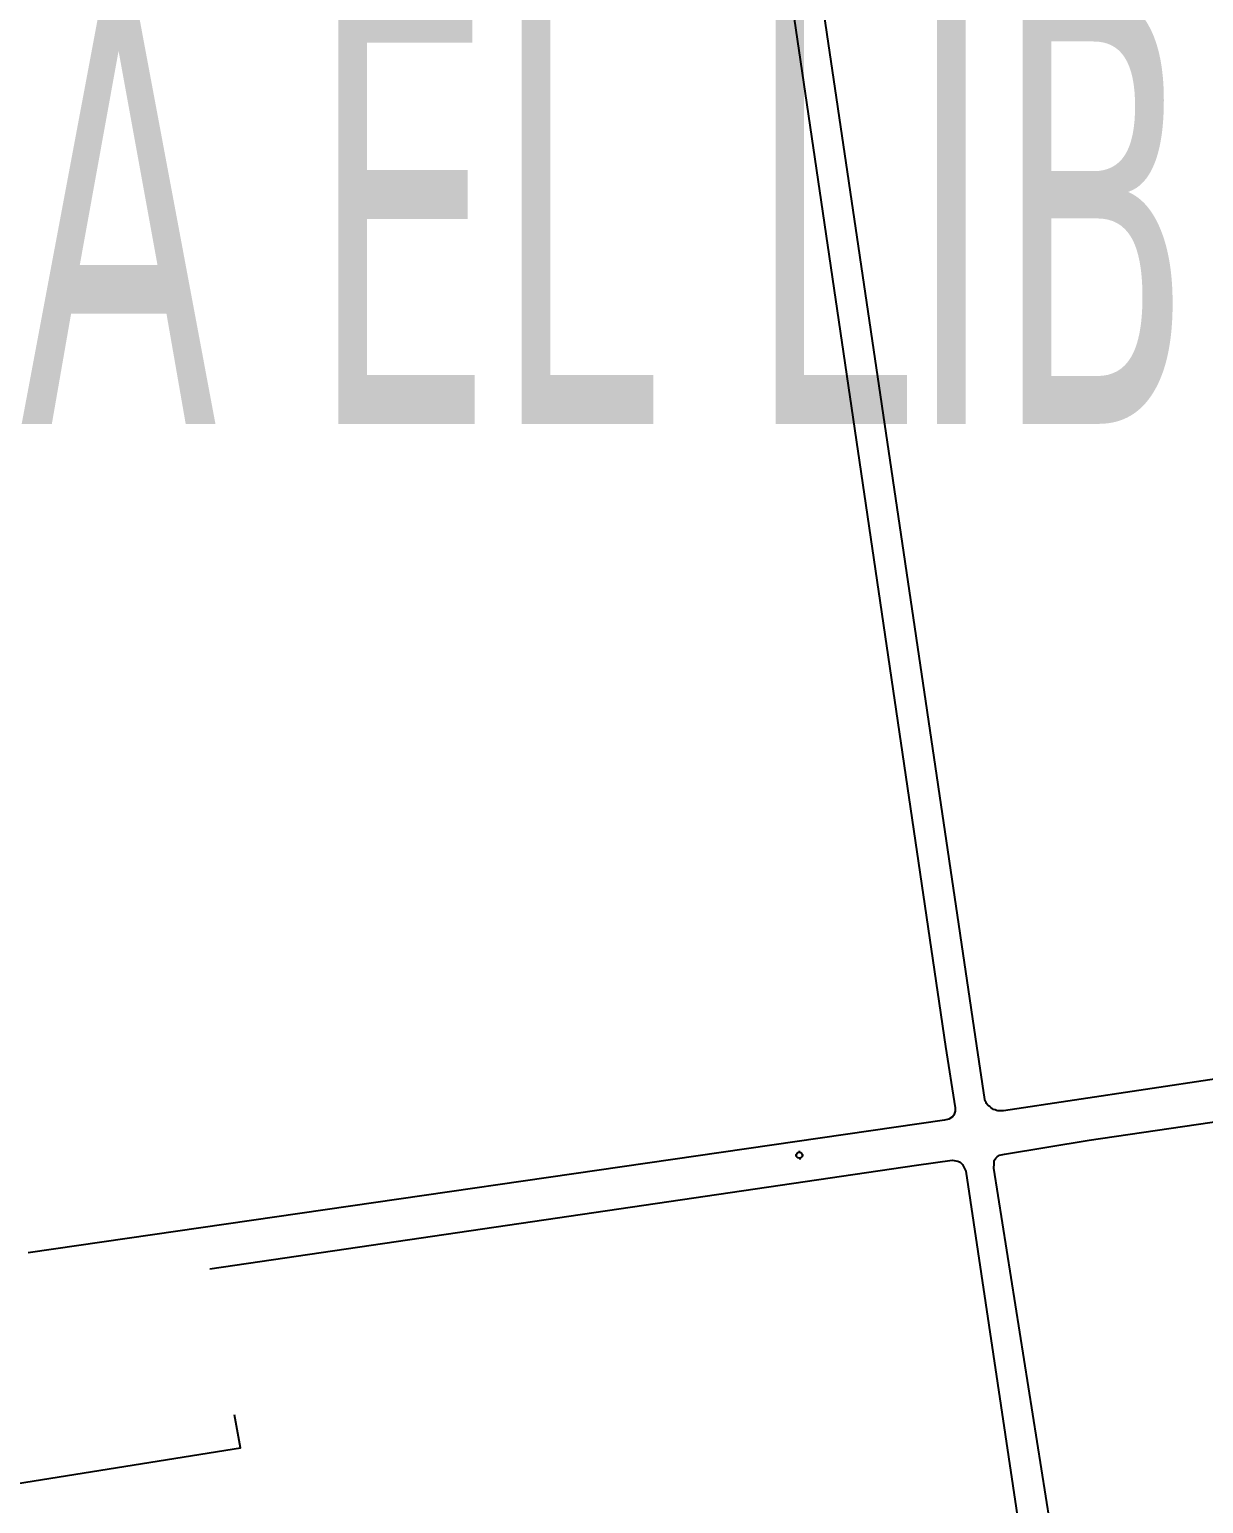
# Model space of a CAD drawing. Header units: metres. Extents: x 2 to 659295185, y -28 to 1124222152.
# Drawn here: x 657864.3 to 658139.1, y 1124678.3 to 1125023.4 of the extents above; entities that cross this region are included whole.
import ezdxf

# ---------------------------------------------------------------- set-up
doc = ezdxf.new("R2010")
doc.units = ezdxf.units.M
doc.header["$MEASUREMENT"] = 0
for name, color, linetype in [('CARRET-PAV', 10, 'CONTINUOUS'), ('MANZANA', 30, 'CONTINUOUS'), ('POSTE', 2, 'CONTINUOUS'), ('TEXTOS', 7, 'CONTINUOUS')]:
    doc.layers.add(name, color=color, linetype=linetype)
doc.styles.get("Standard").update_dxf_attribs({"font": 'tahoma.ttf'})

# ---------------------------------------------------------------- blocks, each defined once
blk = doc.blocks.new('POSTES')
at = {"layer": 'POSTE', "elevation": 431.35}
for points in [[(657805.97, 1127519.6), (657806.27, 1127519.61)], [(657806.94, 1127520.61), (657806.94, 1127520.31)], [(657807.07, 1127518.89), (657807.08, 1127518.59)], [(657807.68, 1127519.6), (657807.98, 1127519.61)]]:
    blk.add_lwpolyline(points, dxfattribs=at)
at = {"layer": 'POSTE', "color": 2}
blk.add_circle((657806.98, 1127519.6, 425.07), 0.7, dxfattribs=at)

msp = doc.modelspace()

# ---------------------------------------------------------------- linework, layer by layer
at = {"layer": 'CARRET-PAV', "elevation": 433.65}
msp.add_lwpolyline([(657861.503, 1124683.0255), (657913.729, 1124691.3885), (657912.2941, 1124699.043)], dxfattribs=at)
at = {"layer": 'MANZANA', "lineweight": -2}
for p, q in [((658024.2919, 1125154.928), (658078.7474, 1124785.3232)), ((658086.0862, 1124785.4732), (658034.7971, 1125131.9726)), ((658078.7474, 1124785.3232), (658080.9985, 1124770.9561)), ((658087.9003, 1124772.8657), (658086.0862, 1124785.4732)), ((658112.374, 1124763.3577), (658242.4604, 1124782.6238)), ((658142.1167, 1124777.7547), (658092.2953, 1124770.2363)), ((658088.0075, 1124772.5358), (658087.9003, 1124772.8657)), ((658088.2301, 1124772.2059), (658088.0075, 1124772.5358)), ((658088.3373, 1124771.9859), (658088.2301, 1124772.2059)), ((658088.56, 1124771.656), (658088.3373, 1124771.9859)), ((658080.3554, 1124768.8566), (658079.4813, 1124768.2967)), ((658080.6852, 1124769.1865), (658080.3554, 1124768.8566)), ((658081.0068, 1124770.1863), (658080.6852, 1124769.1865)), ((658080.9985, 1124770.9561), (658081.0068, 1124770.1863)), ((658088.7826, 1124771.436), (658088.56, 1124771.656)), ((658089.1125, 1124771.2161), (658088.7826, 1124771.436)), ((658089.3268, 1124770.9961), (658089.1125, 1124771.2161)), ((658089.6567, 1124770.7762), (658089.3268, 1124770.9961)), ((658089.9865, 1124770.5562), (658089.6567, 1124770.7762)), ((658090.3163, 1124770.4462), (658089.9865, 1124770.5562)), ((658090.6462, 1124770.3363), (658090.3163, 1124770.4462)), ((658090.976, 1124770.2263), (658090.6462, 1124770.3363)), ((658091.3058, 1124770.2263), (658090.976, 1124770.2263)), ((658091.6357, 1124770.2263), (658091.3058, 1124770.2263)), ((658091.9655, 1124770.2363), (658091.6357, 1124770.2263)), ((658092.2953, 1124770.2363), (658091.9655, 1124770.2363)), ((658078.4918, 1124768.0667), (657863.9844, 1124737.033)), ((658079.4813, 1124768.2967), (658078.4918, 1124768.0667)), ((658092.5592, 1124760.0583), (658112.374, 1124763.3577)), ((658071.9693, 1124757.5389), (658080.2894, 1124758.6786)), ((658080.2894, 1124758.6786), (658081.6087, 1124758.4587)), ((658081.6087, 1124758.4587), (658082.153, 1124758.2387)), ((658082.153, 1124758.2387), (658082.7054, 1124757.6888)), ((658090.1514, 1124758.6086), (658090.4813, 1124759.1685)), ((658090.1514, 1124757.8388), (658090.1514, 1124758.6086)), ((658090.4813, 1124759.1685), (658090.8028, 1124759.4985)), ((658090.8028, 1124759.4985), (658091.3553, 1124759.8284)), ((658091.3553, 1124759.8284), (658092.5592, 1124760.0583)), ((657906.5082, 1124733.2438), (658071.9693, 1124757.5389)), ((658082.7054, 1124757.6888), (658083.0353, 1124757.029)), ((658083.0353, 1124757.029), (658083.4805, 1124756.1491)), ((658083.4805, 1124756.1491), (658109.793, 1124579.965)), ((658090.0525, 1124756.839), (658090.1514, 1124757.8388)), ((658103.2376, 1124673.6159), (658090.0525, 1124756.839))]:
    msp.add_line(p, q, dxfattribs=at)

# ---------------------------------------------------------------- block references
at = {"layer": 'POSTE'}
msp.add_blockref('POSTES', (237.5342, -2759.7399, 10.186), dxfattribs=at)

# ---------------------------------------------------------------- texts
at = {"layer": 'TEXTOS', "color": 0, "width": 0.571429}
msp.add_text('BASE AÉREA EL LIBERTADOR', height=100.6994, dxfattribs=at).set_placement((657482.0287, 1124931.0435))

doc.saveas('drawing.dxf')
